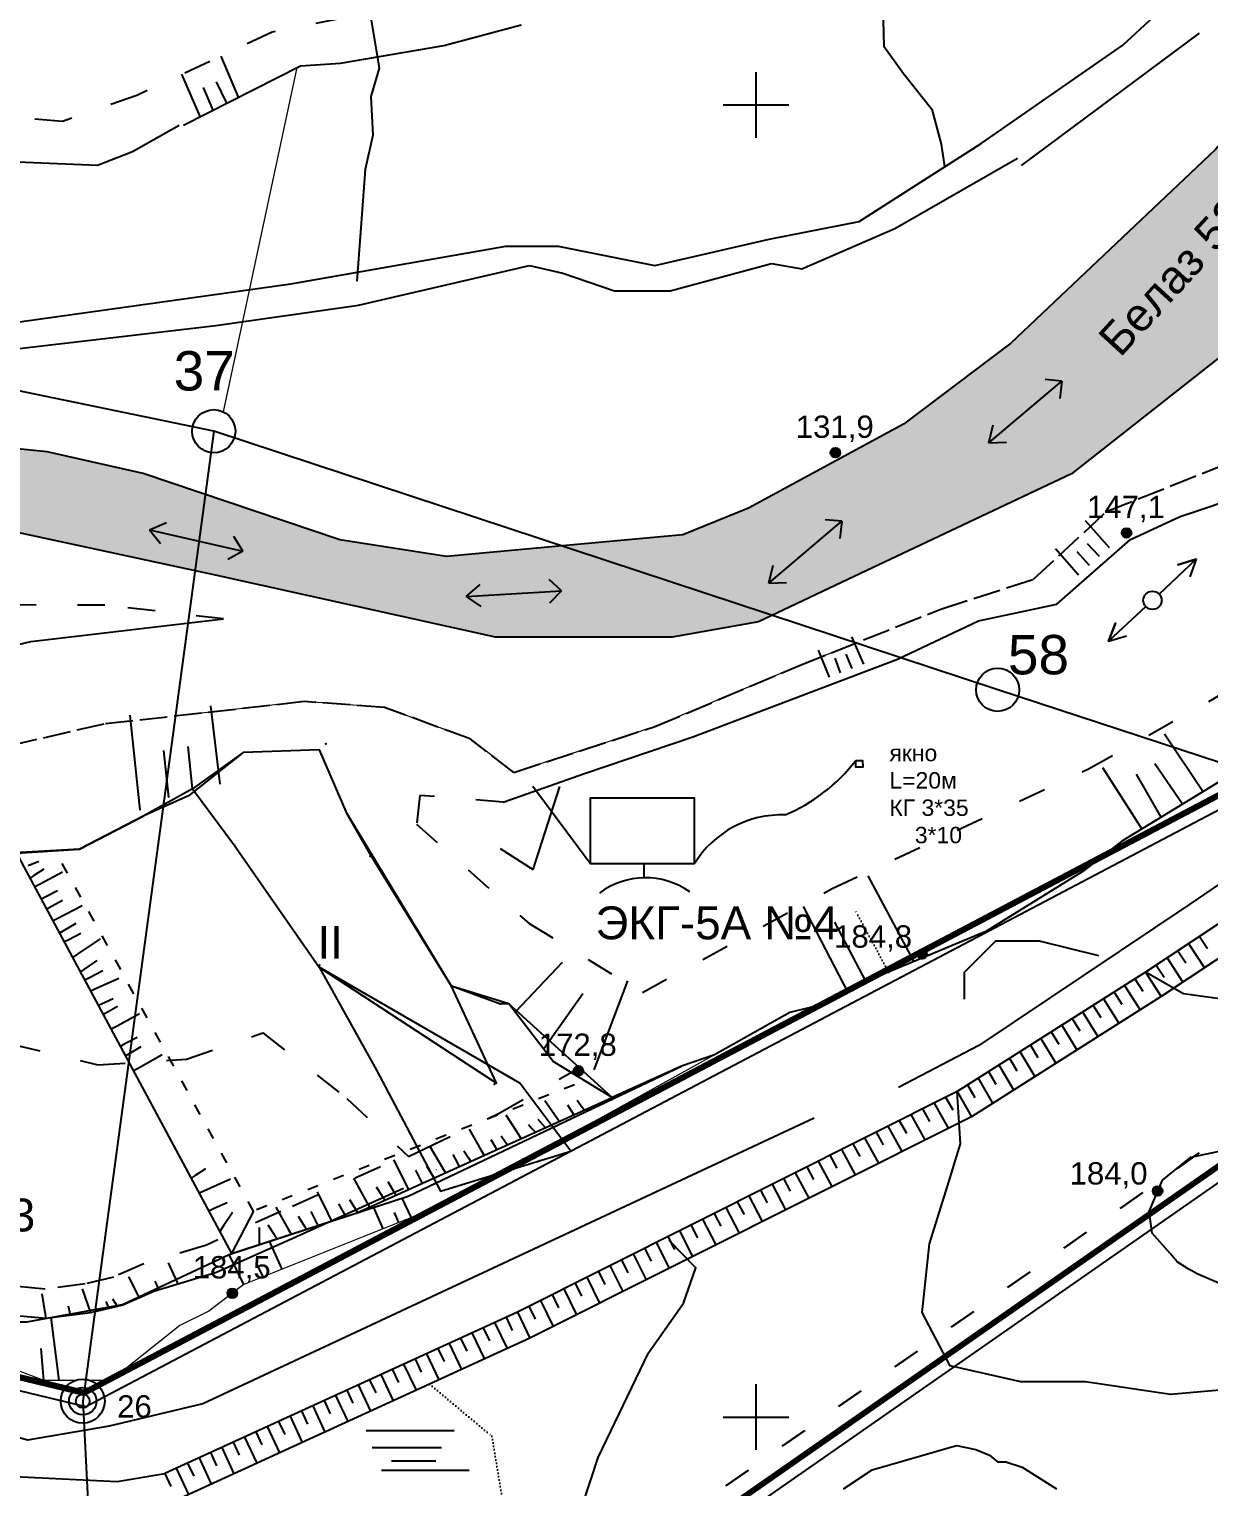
# Model space of a CAD drawing. Header units: millimetres. Extents: x 6243 to 9314, y 4730 to 7085.
# Drawn here: x 7089.2 to 7269, y 5189.4 to 5411.5 of the extents above; entities that cross this region are included whole.
import ezdxf

# ---------------------------------------------------------------- set-up
doc = ezdxf.new("R2010")
doc.units = ezdxf.units.MM
doc.header["$LTSCALE"] = 0.7
for name, pattern in [('ACAD_ISO02W100', [15, 12, -3]), ('ACAD_ISO03W100', [30, 12, -18]), ('ACAD_ISO07W100', [3, 0, -3])]:
    doc.linetypes.add(name, pattern=pattern)
for name, color, linetype in [('болото', 84, 'Continuous'), ('відм', 14, 'Continuous'), ('горизонталі', 22, 'Continuous'), ('горный отвод', 7, 'Continuous'), ('земельный отвод', 7, 'Continuous'), ('Откос', 7, 'Continuous'), ('Пикет', 7, 'Continuous'), ('свердловини', 7, 'Continuous'), ('чорн', 255, 'Continuous'), ('штриховка', 7, 'Continuous')]:
    doc.layers.add(name, color=color, linetype=linetype)
doc.styles.get("Standard").update_dxf_attribs({"font": 'arial.ttf'})

# ---------------------------------------------------------------- blocks, each defined once
blk = doc.blocks.new('2')
at = {"layer": 'чорн', "color": 7, "ltscale": 0.2, "transparency": 33554687}
for points in [[(5384.23, 2474.06), (5382.07, 2477.27), (5383.33, 2476.55), (5382.07, 2477.27), (5382.25, 2475.85)], [(5385.02, 2472.91), (5387.23, 2469.73), (5387.02, 2471.17), (5387.23, 2469.73), (5385.97, 2470.41)]]:
    blk.add_lwpolyline(points, dxfattribs=at)
blk.add_circle((5384.63, 2473.49), 0.697, dxfattribs=at)

msp = doc.modelspace()

# ---------------------------------------------------------------- hatches: boundary and pattern name
at = {"ltscale": 0.2, "true_color": 0x000000}
h = msp.add_hatch(color=18, dxfattribs=at)
h.dxf.hatch_style = 1
h.paths.add_polyline_path([(7248.08, 5343.75), (7275.76, 5365.57), (7301.13, 5394.98), (7314.64, 5415.63), (7319.12, 5426.9, -0.307161), (7318.66, 5427.58, -0.530033), (7319.67, 5428.26), (7320.38, 5430.06), (7322.41, 5442.14), (7319.66, 5454.15), (7305.69, 5481.46), (7296.06, 5501.6), (7289.2, 5527.29), (7284.78, 5555.19), (7284.79, 5563.13), (7272.37, 5556.78), (7273.1, 5550.05), (7275.66, 5533.22), (7278.49, 5517.85), (7284.48, 5493.86), (7291.31, 5475.29), (7297.51, 5463.31), (7299.18, 5460.09), (7303.32, 5455.83), (7305.18, 5449.2), (7303.41, 5439.24), (7297.69, 5428.01), (7292.12, 5418.44), (7269.99, 5393.15), (7238.86, 5363.66), (7222.49, 5351.32), (7198.84, 5338.51), (7188.87, 5334.47), (7170.35, 5332.79), (7202.47, 5322.19), (7215.91, 5328.55)])
h.paths.add_polyline_path([(7284.79, 5563.13), (7284.79, 5565.46), (7271.94, 5560.79), (7272.37, 5556.78)])
h.paths.add_polyline_path([(7256.3, 5358.17), (7298.73, 5404.62), (7291.12, 5411.57), (7248.69, 5365.12)], flags=24)
h.paths.add_polyline_path([(7311.99, 5427.98), (7325.57, 5427.97), (7325.58, 5434.97), (7312, 5434.99)], flags=9)
h = msp.add_hatch(color=18, dxfattribs=at)
h.dxf.hatch_style = 1
h.paths.add_polyline_path([(7010.31, 5357.16), (6974.18, 5367.8), (6943.82, 5383.29), (6940.64, 5386.14), (6915.14, 5391.14), (6913.96, 5391.37), (6919.22, 5387.47), (6965.72, 5363.78), (7002.83, 5347.67), (7047.32, 5334.91), (7087, 5334.91), (7114.49, 5329.01), (7116.06, 5340.64), (7106.58, 5343.83), (7091.96, 5347.13), (7073.32, 5348.98), (7060.83, 5347.56), (7045.81, 5346.86)])
h.paths.add_polyline_path([(7170.35, 5332.79), (7163.29, 5332.14), (7152.82, 5331.18), (7136.59, 5333.73), (7116.06, 5340.64), (7114.49, 5329.01), (7117.65, 5328.33), (7160.31, 5318.89), (7187.24, 5318.88), (7200.39, 5321.21), (7202.47, 5322.19)])
at = {"layer": 'відм', "linetype": 'ACAD_ISO07W100', "ltscale": 0.2, "true_color": 0x000000}
h = msp.add_hatch(color=18, dxfattribs=at)
h.dxf.hatch_style = 1
h.paths.add_polyline_path([(7226.04, 5270.55, 1), (7224.57, 5270.55, 1)])
at = {"layer": 'відм', "ltscale": 0.2, "true_color": 0x000000}
h = msp.add_hatch(color=18, dxfattribs=at)
h.dxf.hatch_style = 1
h.paths.add_polyline_path([(7261.93, 5234.45, 1), (7260.47, 5234.45, 1)])
at = {"layer": 'чорн', "ltscale": 0.2, "true_color": 0x000000}
h = msp.add_hatch(color=18, dxfattribs=at)
h.dxf.hatch_style = 1
h.paths.add_polyline_path([(7212.83, 5346.99, 1), (7211.37, 5346.99, 1)])
h = msp.add_hatch(color=18, dxfattribs=at)
h.dxf.hatch_style = 1
h.paths.add_polyline_path([(7257.21, 5334.76, 1), (7255.74, 5334.76, 1)])
h = msp.add_hatch(color=18, dxfattribs=at)
h.dxf.hatch_style = 1
h.paths.add_polyline_path([(7173.67, 5252.78, 1), (7172.2, 5252.78, 1)])
h = msp.add_hatch(color=18, dxfattribs=at)
h.dxf.hatch_style = 1
h.paths.add_polyline_path([(7120.92, 5218.86, 1), (7119.46, 5218.86, 1)])

# ---------------------------------------------------------------- linework, layer by layer
at = {"layer": 'болото', "color": 18, "ltscale": 0.2, "true_color": 0x000000}
for p, q in [((7140.6, 5197.93), (7154.01, 5197.92)), ((7141.52, 5195.35), (7152.09, 5195.35)), ((7144.43, 5193.31), (7151.23, 5193.3)), ((7142.9, 5191.89), (7156.31, 5191.89))]:
    msp.add_line(p, q, dxfattribs=at)
at = {"layer": 'болото', "color": 18, "linetype": 'ACAD_ISO07W100', "lineweight": 25, "ltscale": 0.2, "true_color": 0x000000}
msp.add_lwpolyline([(7150.26, 5205.02), (7159.75, 5197.08), (7164.46, 5168.69), (7174, 5153.92), (7200.06, 5141.56), (7203.46, 5137.17), (7185.05, 5115.76), (7174.56, 5107.42), (7158.41, 5089.31), (7152.75, 5108.93), (7136.6, 5139.36), (7130.28, 5146.91), (7119.1, 5149.02), (7109.28, 5154.21), (7100.7, 5167.7), (7091.15, 5181.5), (7075.67, 5170.85), (7068.59, 5164.72), (7064.43, 5170.85), (7059.25, 5188.96), (7034.12, 5205.35), (7031.37, 5220.31)], dxfattribs=at)
at = {"layer": 'відм', "color": 18, "ltscale": 0.2, "true_color": 0x000000}
for centre in [(7225.31, 5270.55), (7261.2, 5234.45)]:
    msp.add_circle(centre, 0.733, dxfattribs=at)
at = {"layer": 'горизонталі', "color": 18, "ltscale": 0.15, "true_color": 0x000000}
msp.add_lwpolyline([(7252.24, 5270.29), (7243.18, 5272.53), (7236.51, 5272.54), (7231.73, 5267.76), (7231.73, 5263.7)], dxfattribs=at)
at = {"layer": 'горизонталі', "color": 18, "true_color": 0x000000}
for points in [[(7271.05, 5263.69), (7265.16, 5264.52), (7259.34, 5267.8)], [(7272.44, 5204.22), (7263.18, 5203.43), (7250.19, 5205.38), (7240.37, 5205.38), (7229.61, 5207.8), (7225.31, 5215.91), (7226.43, 5226.41), (7229.2, 5235.2), (7231.14, 5241.64), (7230.66, 5249.63)], [(7271.25, 5220.12), (7267.31, 5221.78), (7265.85, 5222.61), (7264.19, 5223.65), (7263.16, 5224.89), (7260.39, 5228.01), (7259.93, 5231.33), (7261.97, 5236.12), (7266.25, 5239.62), (7272.81, 5240.98)], [(7201.45, 5173.25), (7202.77, 5174.3), (7201.45, 5173.25), (7201.11, 5170.15), (7198.83, 5164.13), (7196.75, 5161.64), (7188.87, 5157.7), (7181.46, 5157.57), (7177.65, 5157.55), (7172.1, 5161.71), (7170.24, 5169.63), (7172.22, 5182.57), (7175.95, 5193.82), (7183.64, 5209.78), (7188.95, 5217.37), (7190.81, 5222.72), (7186.79, 5226.91)], [(7213.35, 5189.03), (7217.71, 5191.93), (7230.58, 5195.66), (7233.48, 5195.04), (7235.56, 5194.21), (7236.8, 5193.17), (7238.05, 5193.17), (7240.54, 5192.34), (7245.79, 5189.04)]]:
    msp.add_lwpolyline(points, dxfattribs=at)
at = {"layer": 'горный отвод', "color": 18, "ltscale": 0.2, "true_color": 0x000000}
for points in [[(7101.75, 5118.13), (6763.7, 5216.95), (6669.54, 5363.81), (6703.57, 5437.88), (6904.12, 5595.57), (6921.23, 6210.33), (7090.25, 6238.81), (7199.86, 6190.22), (7293.11, 6086.23), (7361.1, 6123.46), (7378.12, 6087.96), (7340.09, 6060.82), (7338.46, 5566.72), (7475, 5378.32), (7101.75, 5118.13)], [(7371.91, 5668.57), (7363.94, 5566.46), (7445.48, 5414.32), (7419.57, 5371.06), (7097.86, 5201.57), (6812.43, 5270.41), (6703.57, 5437.88), (6918.96, 5598.23), (6916.57, 5727.78)], [(7370.03, 5670.34), (7361.89, 5566.02), (7443.17, 5414.37), (7418.13, 5372.58), (7097.59, 5203.71), (6813.68, 5272.18), (6706.28, 5437.39), (6920.99, 5597.24), (6918.58, 5727.75)], [(7370.03, 5670.34), (7361.89, 5566.02), (7443.17, 5414.37), (7418.13, 5372.58), (7097.59, 5203.71), (6813.68, 5272.18), (6706.28, 5437.39), (6920.99, 5597.24), (6918.58, 5727.75)], [(7370.03, 5670.33), (7361.89, 5566.03), (7443.17, 5414.37), (7418.14, 5372.57), (7097.59, 5203.7), (6813.68, 5272.17), (6706.28, 5437.39), (6920.99, 5597.24), (6918.57, 5727.75)], [(7370.03, 5670.34), (7361.89, 5566.02), (7443.16, 5414.37), (7418.13, 5372.58), (7097.59, 5203.71), (6813.68, 5272.18), (6706.29, 5437.39), (6920.99, 5597.24), (6918.58, 5727.75)]]:
    msp.add_lwpolyline(points, dxfattribs=at)
at = {"layer": 'горный отвод', "color": 18, "lineweight": 200, "ltscale": 0.2, "true_color": 0x000000}
msp.add_lwpolyline([(7101.39, 5120.34), (6764.99, 5218.68), (6671.84, 5363.97), (6705.21, 5436.59), (6906.11, 5594.56), (6923.21, 6208.61), (7089.99, 6236.71), (7198.64, 6188.54), (7292.67, 6083.68), (7360.2, 6120.66), (7375.56, 6088.62), (7338.07, 6061.87), (7336.43, 5566.06), (7472.15, 5378.8)], close=True, dxfattribs=at)
msp.add_lwpolyline([(7370.03, 5670.33), (7361.89, 5566.03), (7443.17, 5414.37), (7418.14, 5372.57), (7097.59, 5203.7), (6813.68, 5272.17), (6706.28, 5437.39), (6920.99, 5597.24), (6918.57, 5727.75)], dxfattribs=at)
at = {"layer": 'горный отвод', "color": 18, "ltscale": 0.2, "true_color": 0x000000}
for radius in [3.35, 1.04]:
    msp.add_circle((7097.39, 5202.42), radius, dxfattribs=at)
at = {"layer": 'земельный отвод', "color": 18, "true_color": 0x000000}
msp.add_circle((7097.39, 5202.42), 2.09, dxfattribs=at)
at = {"layer": 'Откос', "color": 18, "ltscale": 0.15, "true_color": 0x000000}
for p, q in [((7267.58, 5273.26), (7268.79, 5271.42)), ((7264.29, 5271.08), (7265.49, 5269.23)), ((7265.93, 5272.17), (7268.35, 5268.48)), ((7260.99, 5268.89), (7262.19, 5267.04)), ((7262.64, 5269.99), (7265.05, 5266.29)), ((7257.75, 5266.79), (7258.94, 5264.93)), ((7259.34, 5267.8), (7261.74, 5264.1)), ((7259.34, 5267.8), (7261.74, 5264.1)), ((7252.97, 5263.76), (7255.32, 5260.03)), ((7254.56, 5264.77), (7255.74, 5262.91)), ((7256.15, 5265.78), (7258.53, 5262.06)), ((7249.78, 5261.74), (7252.11, 5257.99)), ((7251.37, 5262.75), (7252.54, 5260.88)), ((7246.59, 5259.73), (7248.89, 5255.96)), ((7248.19, 5260.73), (7249.34, 5258.85)), ((7243.41, 5257.71), (7245.68, 5253.92)), ((7245, 5258.72), (7246.14, 5256.83)), ((7240.22, 5255.69), (7242.47, 5251.89)), ((7241.81, 5256.7), (7242.94, 5254.8)), ((7235.44, 5252.66), (7236.55, 5250.75)), ((7237.03, 5253.67), (7239.26, 5249.85)), ((7238.63, 5254.68), (7239.75, 5252.77)), ((7232.25, 5250.64), (7233.35, 5248.72)), ((7233.84, 5251.65), (7236.05, 5247.82)), ((7228.89, 5248.75), (7229.98, 5246.82)), ((7230.66, 5249.63), (7232.83, 5245.78)), ((7230.66, 5249.63), (7232.83, 5245.78)), ((7223.6, 5246.09), (7225.75, 5242.23)), ((7225.37, 5246.98), (7226.44, 5245.05)), ((7227.13, 5247.86), (7229.29, 5244.01)), ((7220.07, 5244.32), (7222.21, 5240.45)), ((7221.84, 5245.21), (7222.91, 5243.27)), ((7214.78, 5241.66), (7215.84, 5239.72)), ((7216.55, 5242.55), (7218.67, 5238.67)), ((7218.31, 5243.43), (7219.37, 5241.5)), ((7211.25, 5239.89), (7212.3, 5237.95)), ((7213.02, 5240.78), (7215.13, 5236.9)), ((7205.96, 5237.24), (7208.04, 5233.34)), ((7207.73, 5238.12), (7208.77, 5236.18)), ((7209.49, 5239.01), (7211.58, 5235.12)), ((7202.44, 5235.47), (7204.5, 5231.56)), ((7204.2, 5236.35), (7205.23, 5234.4)), ((7197.14, 5232.81), (7198.17, 5230.85)), ((7198.91, 5233.7), (7200.96, 5229.79)), ((7200.67, 5234.58), (7201.7, 5232.63)), ((7193.62, 5231.04), (7194.63, 5229.08)), ((7195.38, 5231.93), (7197.42, 5228.01)), ((7188.32, 5228.39), (7190.33, 5224.45)), ((7190.09, 5229.27), (7191.1, 5227.31)), ((7191.85, 5230.16), (7193.87, 5226.23)), ((7184.8, 5226.62), (7186.79, 5222.68)), ((7186.56, 5227.5), (7187.56, 5225.53)), ((7179.5, 5223.96), (7180.49, 5221.99)), ((7181.27, 5224.85), (7183.25, 5220.9)), ((7183.03, 5225.73), (7184.03, 5223.76)), ((7175.98, 5222.19), (7176.96, 5220.21)), ((7177.74, 5223.07), (7179.71, 5219.12)), ((7170.69, 5219.53), (7172.62, 5215.57)), ((7172.45, 5220.42), (7173.42, 5218.44)), ((7174.21, 5221.3), (7176.16, 5217.34)), ((7167.16, 5217.76), (7169.08, 5213.79)), ((7168.92, 5218.65), (7169.89, 5216.66)), ((7161.9, 5215.2), (7162.85, 5213.21)), ((7163.63, 5215.99), (7165.54, 5212.01)), ((7163.63, 5215.99), (7165.54, 5212.01)), ((7165.39, 5216.88), (7166.35, 5214.89)), ((7156.7, 5212.82), (7158.6, 5208.83)), ((7158.43, 5213.61), (7159.38, 5211.62)), ((7160.16, 5214.41), (7162.07, 5210.42)), ((7151.5, 5210.44), (7152.45, 5208.45)), ((7153.23, 5211.23), (7155.13, 5207.25)), ((7154.97, 5212.03), (7155.92, 5210.03)), ((7148.04, 5208.85), (7148.98, 5206.86)), ((7149.77, 5209.65), (7151.66, 5205.66)), ((7142.84, 5206.47), (7144.72, 5202.48)), ((7144.57, 5207.27), (7145.51, 5205.27)), ((7146.3, 5208.06), (7148.19, 5204.07)), ((7137.64, 5204.09), (7138.58, 5202.09)), ((7139.37, 5204.89), (7141.25, 5200.89)), ((7141.11, 5205.68), (7142.05, 5203.68)), ((7132.44, 5201.71), (7134.31, 5197.71)), ((7134.17, 5202.51), (7135.11, 5200.51)), ((7135.91, 5203.3), (7137.78, 5199.3)), ((7127.24, 5199.33), (7128.17, 5197.33)), ((7128.98, 5200.13), (7130.84, 5196.12)), ((7130.71, 5200.92), (7131.64, 5198.92)), ((7123.78, 5197.75), (7124.71, 5195.74)), ((7125.51, 5198.54), (7127.37, 5194.54)), ((7118.58, 5195.37), (7120.43, 5191.36)), ((7120.31, 5196.16), (7121.24, 5194.16)), ((7122.05, 5196.95), (7123.9, 5192.95)), ((7113.38, 5192.99), (7114.3, 5190.98)), ((7115.12, 5193.78), (7116.96, 5189.77)), ((7116.85, 5194.57), (7117.77, 5192.57)), ((7109.92, 5191.4), (7110.84, 5189.39)), ((7111.65, 5192.19), (7113.49, 5188.18))]:
    msp.add_line(p, q, dxfattribs=at)
at = {"layer": 'Пикет', "color": 18, "ltscale": 0.2, "true_color": 0x000000}
for p in [(7134.43, 5302.63), (7120.52, 5287.18), (7141.22, 5285.51), (7133.47, 5268.88), (7153.76, 5265.65), (7161.04, 5262.99), (7160.13, 5250.73), (7167.01, 5239.05)]:
    msp.add_point(p, dxfattribs=at)
at = {"layer": 'свердловини', "color": 18, "ltscale": 0.5, "true_color": 0x000000}
for p, q in [((7117.36, 5350.26), (6980.94, 5378.5)), ((7117.36, 5350.26), (7097.39, 5202.42)), ((7236.85, 5310.85), (7117.36, 5350.26)), ((7097.39, 5202.42), (7101.46, 5121.03))]:
    msp.add_line(p, q, dxfattribs=at)
at = {"layer": 'свердловини', "color": 18, "linetype": 'ACAD_ISO03W100', "lineweight": 30, "ltscale": 0.5, "true_color": 0x000000}
msp.add_lwpolyline([(6710, 5436.7), (6672.97, 5363.75), (6765.55, 5219.44), (7100.96, 5123.03), (7465.14, 5379.32), (7330.21, 5564.54), (7327.8, 6028.9)], dxfattribs=at)
at = {"layer": 'свердловини', "color": 18, "ltscale": 0.5, "true_color": 0x000000}
msp.add_lwpolyline([(7347.98, 5274.4), (7236.85, 5310.85)], dxfattribs=at)
at = {"layer": 'свердловини', "color": 18, "true_color": 0x000000}
for centre in [(7117.36, 5350.26), (7236.82, 5310.85)]:
    msp.add_circle(centre, 3.29, dxfattribs=at)
at = {"layer": 'чорн', "color": 18, "ltscale": 0.15, "true_color": 0x000000}
for p, q in [((7152.44, 5409.04), (7164.23, 5412.21)), ((7240.46, 5390.75), (7267.59, 5410.91)), ((7136.69, 5406.37), (7152.44, 5409.04)), ((7112.75, 5396.92), (7130.59, 5405.97)), ((7130.59, 5405.97), (7136.69, 5406.37)), ((7104.98, 5392.9), (7112.09, 5396.92)), ((7099.65, 5390.79), (7104.98, 5392.9)), ((7087.47, 5391.32), (7099.65, 5390.79)), ((7221.17, 5381.16), (7239.83, 5391.87)), ((7206.97, 5375.03), (7221.17, 5381.16)), ((7139.4, 5369.45), (7165.49, 5375.54)), ((7165.49, 5375.54), (7170.57, 5374.34)), ((7186.92, 5371.68), (7202.35, 5375.81)), ((7202.35, 5375.81), (7206.97, 5375.03)), ((7170.57, 5374.34), (7178.43, 5371.68)), ((7178.43, 5371.68), (7186.92, 5371.68)), ((7117.69, 5366.36), (7139.4, 5369.45)), ((7085.99, 5362.65), (7117.69, 5366.36)), ((7275.76, 5365.57), (7248.08, 5343.75)), ((7248.08, 5343.75), (7215.91, 5328.55)), ((7117.65, 5328.33), (7087, 5334.91)), ((7160.31, 5318.89), (7117.65, 5328.33)), ((7215.91, 5328.55), (7200.39, 5321.21)), ((7348.35, 5326.81), (7259.34, 5267.8)), ((7350.98, 5323.26), (7261.74, 5264.1)), ((7200.39, 5321.21), (7187.24, 5318.88)), ((7187.24, 5318.88), (7160.31, 5318.89)), ((7259.34, 5267.8), (7230.66, 5249.63)), ((7261.74, 5264.1), (7232.83, 5245.78)), ((7230.66, 5249.63), (7163.63, 5215.99)), ((7232.83, 5245.78), (7165.54, 5212.01)), ((7163.63, 5215.99), (7109.92, 5191.4)), ((7165.54, 5212.01), (7111.76, 5187.39))]:
    msp.add_line(p, q, dxfattribs=at)
at = {"layer": 'чорн', "color": 18, "lineweight": 0, "ltscale": 0.2, "true_color": 0x000000}
for p, q in [((7164.23, 5412.21), (7152.44, 5409.04)), ((7152.44, 5409.04), (7136.69, 5406.37)), ((7130.59, 5405.97), (7130.04, 5405.69)), ((7136.69, 5406.37), (7130.59, 5405.97)), ((7130.04, 5405.69), (7118.8, 5353.22)), ((7114.14, 5350.93), (7062.16, 5361.69)), ((7274.63, 5340.6), (7264.66, 5337.25)), ((7264.66, 5337.25), (7257.07, 5333.75)), ((7257.07, 5333.75), (7245.83, 5323.92)), ((7259.34, 5267.8), (7348.35, 5326.81)), ((7245.83, 5323.92), (7233.92, 5321.35)), ((7233.92, 5321.35), (7222.03, 5315.74)), ((7215.24, 5317.98), (7206.65, 5314.54)), ((7233.7, 5311.89), (7215.24, 5317.98)), ((7222.03, 5315.74), (7233.7, 5311.89)), ((7339.79, 5315.84), (7261.74, 5264.1)), ((7206.65, 5314.54), (7184.5, 5305.22)), ((7131.13, 5309.04), (7111.5, 5306.83)), ((7143.4, 5308.16), (7131.13, 5309.04)), ((7156.46, 5303.35), (7143.4, 5308.16)), ((7111.5, 5306.83), (7109.62, 5292.93)), ((7184.5, 5305.22), (7163.08, 5298.26)), ((7163.08, 5298.26), (7156.46, 5303.35)), ((7255.75, 5287.78), (7275.41, 5299.79)), ((7275.41, 5299.79), (7255.75, 5287.78)), ((7109.62, 5292.93), (7113.53, 5294.67)), ((7249.84, 5283.19), (7255.75, 5287.78)), ((7255.75, 5287.78), (7249.84, 5283.19)), ((7235.01, 5274.03), (7249.84, 5283.19)), ((7249.84, 5283.19), (7235.01, 5274.03)), ((7225.96, 5270.22), (7235.01, 5274.03)), ((7235.01, 5274.03), (7225.96, 5270.22)), ((7218.12, 5266.92), (7225.08, 5269.85)), ((7225.08, 5269.85), (7218.12, 5266.92)), ((7210.96, 5263.06), (7218.12, 5266.92)), ((7218.12, 5266.92), (7210.96, 5263.06)), ((7230.66, 5249.63), (7259.34, 5267.8)), ((7261.74, 5264.1), (7232.83, 5245.78)), ((7193.69, 5255.21), (7205.15, 5261.66)), ((7205.15, 5261.66), (7193.69, 5255.21)), ((7205.15, 5261.66), (7210.96, 5263.06)), ((7210.96, 5263.06), (7205.15, 5261.66)), ((7193.69, 5255.21), (7152.6, 5232.39)), ((7188.67, 5253.5), (7193.69, 5255.21)), ((7193.69, 5255.21), (7188.67, 5253.5)), ((7188.67, 5253.5), (7188.67, 5253.5)), ((7188.67, 5253.5), (7188.67, 5253.5)), ((7172.15, 5252.55), (7172.23, 5252.58)), ((7163.63, 5215.99), (7230.66, 5249.63)), ((7232.83, 5245.78), (7165.54, 5212.01)), ((7151.27, 5237.73), (7151.33, 5237.7)), ((7152.6, 5232.39), (7145.56, 5229.63)), ((7145.56, 5229.63), (7121.92, 5220.19)), ((7121.92, 5220.19), (7120.77, 5219.31)), ((7119.61, 5218.42), (7116.6, 5216.12)), ((7109.92, 5191.4), (7163.63, 5215.99)), ((7116.6, 5216.12), (7112.21, 5213.94)), ((7112.21, 5213.94), (7101.69, 5205.59)), ((7165.54, 5212.01), (7113.49, 5188.18)), ((7091.46, 5205.59), (7080.7, 5209.68)), ((7096.29, 5205.59), (7091.46, 5205.59)), ((7101.69, 5205.59), (7098.49, 5205.59)), ((7085.98, 5191), (7102.66, 5190.15)), ((7102.66, 5190.15), (7085.98, 5191)), ((7102.66, 5190.15), (7109.92, 5191.4)), ((7109.92, 5191.4), (7102.66, 5190.15)), ((7111.65, 5192.19), (7109.92, 5191.4)), ((7113.49, 5188.18), (7111.65, 5192.19))]:
    msp.add_line(p, q, dxfattribs=at)
at = {"layer": 'чорн', "color": 18, "ltscale": 0.2, "true_color": 0x000000}
for p, q in [((7199.99, 5404.99), (7199.99, 5394.99)), ((7194.99, 5399.99), (7204.99, 5399.99)), ((7194.99, 5399.99), (7194.99, 5399.99)), ((7194.99, 5399.99), (7199.99, 5399.99)), ((7090.68, 5284.68), (7089.08, 5284.01)), ((7089.95, 5282.52), (7089.37, 5282.14)), ((7091.44, 5283.49), (7089.95, 5282.52)), ((7094.31, 5283.06), (7090.9, 5281.24)), ((7090.9, 5281.24), (7090.08, 5280.81)), ((7093.53, 5280.21), (7091.58, 5279.18)), ((7091.58, 5279.18), (7091.09, 5278.93)), ((7092.71, 5277.86), (7091.9, 5277.42)), ((7094.31, 5278.72), (7092.71, 5277.86)), ((7097.28, 5277.93), (7093.51, 5275.94)), ((7093.51, 5275.94), (7092.87, 5275.61)), ((7096.36, 5275.21), (7094.35, 5274.04)), ((7094.35, 5274.04), (7093.87, 5273.76)), ((7095.27, 5272.76), (7094.59, 5272.42)), ((7097.09, 5273.69), (7095.27, 5272.76)), ((7100.06, 5272.87), (7096.63, 5270.59)), ((7096.63, 5270.59), (7095.85, 5270.06)), ((7097.56, 5268.21), (7097.04, 5267.85)), ((7099.55, 5269.6), (7097.56, 5268.21)), ((7098.43, 5266.94), (7097.73, 5266.57)), ((7100.47, 5268), (7098.43, 5266.94)), ((7102.89, 5266.83), (7099.11, 5265.14)), ((7099.11, 5265.14), (7098.61, 5264.92)), ((7102.02, 5263.75), (7100.23, 5262.91)), ((7100.23, 5262.91), (7099.8, 5262.71)), ((7100.93, 5261.58), (7100.53, 5261.35)), ((7102.7, 5262.58), (7100.93, 5261.58)), ((7106.04, 5261.47), (7102.62, 5259.58)), ((7102.62, 5259.58), (7101.74, 5259.1)), ((7105.69, 5257.87), (7103.73, 5256.81)), ((7103.73, 5256.81), (7103.14, 5256.49)), ((7103.73, 5256.81), (7103.73, 5256.81)), ((7104.21, 5255.2), (7103.92, 5255.03)), ((7106.23, 5256.41), (7104.21, 5255.2)), ((7109.49, 5255.19), (7105.73, 5253.08)), ((7105.73, 5253.08), (7105.14, 5252.75)), ((7167.84, 5248.25), (7169.71, 5245.55)), ((7172.75, 5248.28), (7173.5, 5247.24)), ((7161.87, 5246.04), (7163.79, 5243.08)), ((7171.26, 5247.56), (7171.89, 5246.61)), ((7171.89, 5246.61), (7172.26, 5246.05)), ((7173.5, 5247.24), (7173.84, 5246.77)), ((7156.27, 5243.88), (7158.08, 5240.75)), ((7165.34, 5244.6), (7165.86, 5244)), ((7165.86, 5244), (7166.38, 5243.4)), ((7166.75, 5245.38), (7167.53, 5244.52)), ((7167.53, 5244.52), (7167.91, 5244.09)), ((7169.71, 5245.55), (7170.05, 5245.05)), ((7159.57, 5242.28), (7160.26, 5241.16)), ((7161.15, 5242.85), (7161.81, 5241.91)), ((7161.81, 5241.91), (7162.12, 5241.47)), ((7163.79, 5243.08), (7164.22, 5242.42)), ((7150.26, 5241.35), (7152.36, 5237.71)), ((7153.8, 5240.01), (7154.55, 5238.57)), ((7155.47, 5240.58), (7156.18, 5239.52)), ((7156.18, 5239.52), (7156.56, 5238.96)), ((7158.08, 5240.75), (7158.59, 5239.88)), ((7160.26, 5241.16), (7160.52, 5240.75)), ((7116.11, 5237.82), (7114.55, 5236.83)), ((7144.73, 5239.18), (7146.52, 5235.69)), ((7148.11, 5237.65), (7148.83, 5236.19)), ((7149.8, 5238.29), (7150.61, 5236.97)), ((7152.36, 5237.71), (7152.66, 5237.2)), ((7154.55, 5238.57), (7154.77, 5238.15)), ((7114.55, 5236.83), (7113.91, 5236.42)), ((7119.89, 5236.26), (7115.83, 5234.44)), ((7138.65, 5236.4), (7140.67, 5232.71)), ((7142.12, 5235.1), (7143, 5233.77)), ((7143.91, 5235.89), (7144.79, 5234.33)), ((7146.52, 5235.69), (7146.85, 5235.06)), ((7146.85, 5235.06), (7147.05, 5234.67)), ((7148.83, 5236.19), (7149.12, 5235.6)), ((7150.61, 5236.97), (7150.94, 5236.42)), ((7115.83, 5234.44), (7115.14, 5234.13)), ((7119.41, 5232.66), (7117.53, 5231.81)), ((7133.12, 5234.33), (7134.74, 5231.01)), ((7138.03, 5233.16), (7138.97, 5231.66)), ((7140.67, 5232.71), (7141.08, 5231.97)), ((7143, 5233.77), (7143.48, 5233.05)), ((7144.79, 5234.33), (7145.1, 5233.78)), ((7117.53, 5231.81), (7116.61, 5231.39)), ((7120.2, 5231.15), (7118.87, 5229.14)), ((7123.4, 5231.39), (7120.08, 5224.91)), ((7126.82, 5231.97), (7128.72, 5228.65)), ((7130.23, 5230.64), (7131.22, 5229)), ((7132.16, 5231.35), (7132.98, 5229.68)), ((7134.74, 5231.01), (7135.3, 5229.85)), ((7136.36, 5232.51), (7137.01, 5231.32)), ((7137.01, 5231.32), (7137.43, 5230.54)), ((7138.97, 5231.66), (7139.28, 5231.16)), ((7118.87, 5229.14), (7118.28, 5228.26)), ((7124.29, 5228.88), (7124.29, 5226.28)), ((7125.62, 5229.28), (7126.56, 5227.83)), ((7128.72, 5228.65), (7129.17, 5227.86)), ((7131.22, 5229), (7131.46, 5228.6)), ((7132.98, 5229.68), (7133.23, 5229.18)), ((7126.56, 5227.83), (7127, 5227.16)), ((7110.39, 5223.52), (7111.78, 5220.52)), ((7097.29, 5219.54), (7098.6, 5215.87)), ((7104.38, 5221.35), (7105.67, 5218.78)), ((7108.39, 5220.69), (7108.93, 5219.49)), ((7108.93, 5219.49), (7108.99, 5219.35)), ((7111.78, 5220.52), (7111.91, 5220.23)), ((7091.15, 5218.76), (7091.78, 5215)), ((7100.89, 5217.59), (7101.2, 5216.9)), ((7101.93, 5218.03), (7102.37, 5217.29)), ((7102.37, 5217.29), (7102.69, 5216.74)), ((7105.67, 5218.78), (7105.99, 5218.14)), ((7095.17, 5216.93), (7095.38, 5216.02)), ((7095.38, 5216.02), (7095.5, 5215.47)), ((7101.2, 5216.9), (7101.37, 5216.54)), ((7199.99, 5204.99), (7199.99, 5194.99)), ((7194.99, 5199.99), (7204.99, 5199.99)), ((7194.99, 5199.99), (7194.99, 5199.99)), ((7194.99, 5199.99), (7199.99, 5199.99))]:
    msp.add_line(p, q, dxfattribs=at)
at = {"layer": 'чорн', "color": 18, "ltscale": 0.5, "true_color": 0x000000}
for p, q in [((7118.34, 5296.45), (7116.91, 5308.38)), ((7106.15, 5292.49), (7104.61, 5306.98)), ((7268.11, 5295.34), (7262.27, 5304.1)), ((7110.51, 5294.44), (7109.77, 5301.6)), ((7114.14, 5295.74), (7113.47, 5302.18)), ((7264.99, 5293.43), (7260.8, 5299.57)), ((7258.82, 5289.65), (7252.84, 5298.96)), ((7261.76, 5291.45), (7257.99, 5297.97)), ((7224.06, 5269.46), (7217.08, 5282.49)), ((7214.04, 5264.72), (7207.22, 5277.82)), ((7216.86, 5266.23), (7212.02, 5275.42)), ((7163.4, 5261.82), (7170.5, 5269.35)), ((7175.35, 5252.92), (7180.49, 5266.49)), ((7167.69, 5256.24), (7173.6, 5264.53)), ((7147.48, 5230.38), (7146.08, 5233.35)), ((7143.18, 5228.68), (7141.78, 5231.96)), ((7145.56, 5229.63), (7144.89, 5231.18)), ((7127.81, 5222.54), (7125.87, 5226.79)), ((7121.92, 5220.19), (7119.71, 5224.79)), ((7124.91, 5221.38), (7123.83, 5223.57)), ((7093.82, 5205.59), (7092.6, 5215.17)), ((7091.46, 5205.59), (7091.08, 5210.42))]:
    msp.add_line(p, q, dxfattribs=at)
for points in [[(7346.35, 5666.85), (7344.58, 5633.08), (7342.7, 5597.8), (7344.04, 5568.65), (7349.85, 5539.07), (7359.6, 5519.7), (7369.98, 5502.99), (7377.86, 5484.38), (7396, 5448.48), (7412.11, 5427.86), (7419.5, 5420.83), (7424.23, 5413.72), (7426.47, 5401.07), (7423.33, 5388.36), (7412.99, 5374.83), (7392.95, 5362.86), (7370.62, 5349.6), (7353.7, 5339.47), (7331.15, 5323.25), (7302.57, 5303.06), (7266.13, 5278.17), (7233.94, 5256.65), (7221.72, 5250.25)], [(7085.55, 5366.62), (7129.1, 5372.74), (7161.89, 5378.48), (7169.84, 5378.47), (7184.6, 5375.52), (7202.02, 5379.54), (7215.71, 5382.25), (7234.33, 5394.13), (7255.9, 5409.12), (7264.54, 5417.11)], [(7161.48, 5293.73), (7173.87, 5298.07), (7190.36, 5303.7), (7221.55, 5315.51), (7233.92, 5321.35), (7245.83, 5323.92), (7257.07, 5333.75), (7264.66, 5337.25), (7274.63, 5340.6), (7289.17, 5352.55), (7299.73, 5361.64), (7313.32, 5369.67), (7324.21, 5378), (7336.49, 5389.36), (7350.33, 5401.83), (7353.18, 5406.22), (7354.03, 5417.83)], [(7253.85, 5332.47), (7250.21, 5336.6)], [(7252.35, 5331.15), (7250.52, 5333.12)], [(7249.14, 5328.34), (7245.63, 5332.35)], [(7250.82, 5329.8), (7248.97, 5331.86)], [(7065.82, 5312.59), (7089.46, 5318.2), (7118.85, 5321.65)], [(7216.41, 5314.75), (7214.62, 5318.93)], [(7211.19, 5312.77), (7209.53, 5316.89)], [(7212.9, 5313.42), (7212.06, 5315.68)], [(7214.66, 5314.09), (7213.74, 5316.3)], [(7275.41, 5299.79), (7255.75, 5287.78), (7249.84, 5283.19), (7235.01, 5274.03), (7218.12, 5266.92), (7210.96, 5263.06), (7205.15, 5261.66), (7193.69, 5255.21), (7188.67, 5253.5), (7188.67, 5253.5), (7178.09, 5248.69), (7169.08, 5254.18), (7162.33, 5262.99), (7160.93, 5262.99), (7153.59, 5265.66), (7153.59, 5265.66), (7153.59, 5265.66), (7141.33, 5285.55), (7137.67, 5291.96), (7133.47, 5301.71), (7121.86, 5301.3), (7113.53, 5294.67), (7106.7, 5291.63), (7096.88, 5286.56), (7080.65, 5285.66)], [(7029.25, 5224.98), (7083.34, 5214.49), (7088.86, 5214.49), (7103.46, 5217.14), (7119.71, 5224.79), (7147, 5233.65), (7188.67, 5253.5)], [(7208.85, 5245.57), (7115.72, 5202.02), (7101.41, 5198.63), (7088.95, 5196.47), (7084.55, 5197.72), (7055.34, 5210.48), (7041.79, 5217.91)], [(7031.06, 5220.52), (7047.94, 5208.95), (7062.01, 5200.58), (7085.98, 5191), (7102.66, 5190.15), (7109.92, 5191.4)]]:
    msp.add_lwpolyline(points, dxfattribs=at)
at = {"layer": 'чорн', "color": 18, "linetype": 'ACAD_ISO03W100', "ltscale": 0.5, "true_color": 0x000000}
for points in [[(7217.02, 5437.27), (7215.24, 5437.05), (7192.72, 5433.93), (7186.66, 5431.85), (7171.53, 5420.93), (7165.29, 5417.89), (7137.02, 5413.2), (7126.26, 5411.08), (7105.62, 5401.44), (7094.29, 5397.47), (7067.59, 5399.9)], [(7161.48, 5293.73), (7148.76, 5294.75), (7148.28, 5290.35), (7165.44, 5275.22), (7182.7, 5264.7), (7211.62, 5280.58), (7250.69, 5298.8), (7271.35, 5310.41), (7299.57, 5325.53), (7320.4, 5344.88), (7343.15, 5360.96), (7368.66, 5385.84), (7377.67, 5396.03), (7380.45, 5407.92), (7372.74, 5426.46)], [(7118.85, 5321.65), (7100.78, 5323.75), (7082.02, 5323.78)]]:
    msp.add_lwpolyline(points, dxfattribs=at)
at = {"layer": 'чорн', "color": 240, "ltscale": 0.2, "true_color": 0xed1f24, "transparency": 33554687}
for points in [[(7211.76, 5436.73), (7213.57, 5428.22), (7217.93, 5423.71), (7219.3, 5416.82), (7219.49, 5408.93), (7222.46, 5404.77), (7226.78, 5399.35), (7228.2, 5394.03), (7228.71, 5390.63)], [(7141.22, 5413.9), (7142.58, 5405.61), (7141.32, 5401.3), (7141.6, 5395.38), (7140.42, 5390.17), (7139.14, 5373.11)]]:
    msp.add_lwpolyline(points, dxfattribs=at)
at = {"layer": 'чорн', "color": 18, "true_color": 0x000000}
msp.add_lwpolyline([(7292.12, 5418.44), (7269.99, 5393.15), (7238.86, 5363.66), (7222.49, 5351.32), (7198.84, 5338.51), (7188.87, 5334.47), (7163.29, 5332.14), (7152.82, 5331.18), (7136.59, 5333.73), (7106.58, 5343.83), (7091.96, 5347.13), (7073.32, 5348.98)], dxfattribs=at)
at = {"layer": 'чорн', "color": 18, "linetype": 'ACAD_ISO02W100', "ltscale": 0.5, "true_color": 0x000000}
for points in [[(7163.08, 5298.26), (7184.5, 5305.22), (7206.65, 5314.54), (7228.18, 5323.16), (7242.29, 5327.7), (7253.39, 5338), (7271.93, 5345.4), (7291.73, 5361.38), (7301.61, 5368.24), (7311.19, 5376.59), (7329.84, 5389.31), (7344.95, 5405.81), (7348.63, 5409.96), (7346.97, 5417.62)], [(7163.08, 5298.26), (7156.46, 5303.35), (7143.4, 5308.16), (7131.13, 5309.04), (7100.59, 5305.61), (7083.3, 5301.64)]]:
    msp.add_lwpolyline(points, dxfattribs=at)
at = {"layer": 'чорн', "color": 18, "ltscale": 0.2, "true_color": 0x000000}
for points in [[(7121.12, 5401.16), (7118.48, 5407.45)], [(7115.3, 5398.21), (7112.51, 5404.66)], [(7117.26, 5399.21), (7115.82, 5402.65)], [(7119.33, 5400.26), (7117.76, 5403.51)], [(7235.49, 5348.48), (7246.63, 5357.89)], [(7246.63, 5357.89), (7244.05, 5358.12)], [(7246.63, 5357.89), (7246.29, 5355.27)], [(7235.49, 5348.48), (7236.14, 5351.21)], [(7235.49, 5348.48), (7238.18, 5348.58)], [(7107.56, 5335.25), (7110.14, 5336.37)], [(7107.56, 5335.25), (7121.78, 5332)], [(7107.56, 5335.25), (7109.26, 5333.17)], [(7201.95, 5327.12), (7213.1, 5336.53)], [(7213.1, 5336.53), (7210.52, 5336.76)], [(7213.1, 5336.53), (7212.76, 5333.91)], [(7121.78, 5332), (7120.42, 5334.2)], [(7121.78, 5332), (7119.49, 5330.7)], [(7201.95, 5327.12), (7202.61, 5329.85)], [(7155.82, 5325.09), (7157.98, 5326.88)], [(7155.82, 5325.09), (7170.38, 5325.94)], [(7170.38, 5325.94), (7168.46, 5327.67)], [(7170.38, 5325.94), (7168.54, 5324.04)], [(7201.95, 5327.12), (7204.64, 5327.22)], [(7155.82, 5325.09), (7158.04, 5323.56)], [(7087.32, 5285.96), (7120.08, 5224.91), (7139.18, 5231.11), (7178.09, 5248.69), (7162.33, 5262.99), (7153.59, 5265.66), (7137.67, 5291.96), (7133.47, 5301.71), (7121.86, 5301.3), (7114.14, 5295.74), (7106.7, 5291.63)], [(7120.42, 5287.29), (7133.42, 5268.56), (7160.43, 5250.88), (7153.59, 5265.66), (7137.67, 5291.96), (7133.47, 5301.71), (7121.86, 5301.3), (7114.14, 5295.74), (7120.42, 5287.29)], [(7170.07, 5296.11), (7166.01, 5283.45), (7161.04, 5286.59)], [(7174.7, 5284.39), (7166.01, 5296.11)], [(7174.72, 5294.31), (7174.7, 5284.39), (7190.64, 5284.38), (7190.65, 5294.31), (7174.72, 5294.31), (7174.71, 5293.54)], [(7087.32, 5285.96), (7096.88, 5286.56), (7106.7, 5291.63)], [(7120.42, 5287.29), (7133.42, 5268.56)], [(7182.95, 5282.18), (7182.95, 5284.39)], [(7133.42, 5268.56), (7142.17, 5252.86), (7151.92, 5234.41), (7171.79, 5240.52), (7163.99, 5250.88), (7133.42, 5268.56)]]:
    msp.add_lwpolyline(points, dxfattribs=at)
msp.add_lwpolyline([(7215.19, 5300.06), (7216.24, 5300.06), (7216.26, 5299.03), (7215.21, 5299.03)], close=True, dxfattribs=at)
at = {"layer": 'чорн', "color": 18, "linetype": 'ACAD_ISO03W100', "ltscale": 0.2, "true_color": 0x000000}
msp.add_lwpolyline([(7172.33, 5250.63), (7123.4, 5231.39), (7093.32, 5286.13)], dxfattribs=at)
at = {"layer": 'чорн', "color": 18, "linetype": 'ACAD_ISO07W100', "ltscale": 0.2, "true_color": 0x000000}
msp.add_lwpolyline([(7220.23, 5267.81), (7215.19, 5277.09)], dxfattribs=at)
at = {"layer": 'чорн', "color": 18, "ltscale": 0.2, "true_color": 0x000000}
for centre in [(7212.1, 5346.99), (7256.47, 5334.76), (7172.94, 5252.78), (7120.19, 5218.86)]:
    msp.add_circle(centre, 0.733, dxfattribs=at)
at = {"layer": 'чорн', "color": 18, "lineweight": 0, "ltscale": 0.2, "true_color": 0x000000}
for centre, radius, start, end in [((7117.36, 5350.26), 3.29, 0, 64.1871), ((7117.36, 5350.26), 3.29, 168.3039, 180), ((7117.36, 5350.26), 3.29, 180, 0), ((7236.82, 5310.85), 3.29, 0, 161.593), ((7236.82, 5310.85), 3.29, 161.593, 180), ((7236.82, 5310.85), 3.29, 180, 0), ((7225.31, 5270.55), 0.733, 0, 180), ((7225.31, 5270.55), 0.733, 180, 252.4513), ((7225.31, 5270.55), 0.733, 333.1562, 0), ((7225.31, 5270.55), 0.733, 252.4513, 333.1562), ((7172.94, 5252.78), 0.733, 0, 180), ((7172.94, 5252.78), 0.733, 180, 196.5136), ((7172.94, 5252.78), 0.733, 280.4142, 0), ((7172.94, 5252.78), 0.733, 269.9895, 280.4142), ((7120.19, 5218.86), 0.733, 0, 37.402), ((7120.19, 5218.86), 0.733, 217.402, 0), ((7097.39, 5202.42), 3.35, 109.0803, 180), ((7097.39, 5202.42), 3.35, 0, 70.8987), ((7097.39, 5202.42), 3.35, 180, 0)]:
    msp.add_arc(centre, radius, start, end, dxfattribs=at)
at = {"layer": 'чорн', "color": 18, "ltscale": 0.2, "true_color": 0x000000}
for centre, radius, start, end in [((7194.05, 5316.34), 26.68, 292.9553, 322.408), ((7203.89, 5276.21), 15.57, 87.9385, 148.3584), ((7183.14, 5270.5), 11.69, 54.6841, 126.6921)]:
    msp.add_arc(centre, radius, start, end, dxfattribs=at)
at = {"layer": 'штриховка', "color": 18, "ltscale": 0.5, "true_color": 0x000000}
msp.add_lwpolyline([(7146.29, 5234.81), (7129.4, 5227.22), (7117.8, 5222.01), (7108.25, 5219.13), (7103.52, 5217.06), (7098.6, 5215.87), (7091.78, 5215), (7083.22, 5215.76), (7071.56, 5218.39), (7058.99, 5221.23), (7047.05, 5223.93), (7036.01, 5225.99), (7015.4, 5230.61), (7004.93, 5232.96), (6990.68, 5238.13), (6977.18, 5243.72), (6970.57, 5246.75), (6962.02, 5269.23), (6954.98, 5287.75)], dxfattribs=at)
at = {"layer": 'штриховка', "color": 18, "linetype": 'ACAD_ISO03W100', "ltscale": 0.5, "true_color": 0x000000}
for points in [[(7142.75, 5238.13), (7127.57, 5231.31), (7116.23, 5226.21), (7106.7, 5223.34), (7102.08, 5221.32), (7097.78, 5220.28), (7091.69, 5219.5), (7083.92, 5220.19), (7072.54, 5222.76), (7059.98, 5225.6), (7045.45, 5228.83), (7039.87, 5226.74), (7036.25, 5227.41), (7030.49, 5232.02), (7016.38, 5234.98), (7006.19, 5237.27), (6992.3, 5242.3), (6978.97, 5247.83), (6974.1, 5250.06), (6966.2, 5270.82), (6960.84, 5284.94)], [(6988.14, 5267.92), (6988.14, 5267.92), (6991.89, 5259.54), (6996.78, 5254.5), (7009.05, 5249.93), (7021.98, 5244.08), (7031.78, 5236.24), (7038, 5231.26), (7039.5, 5230.98), (7048.36, 5234.3), (7056.63, 5240.63), (7062.61, 5244.19), (7077.76, 5255.84), (7086.79, 5256.78), (7099.68, 5253.67), (7113.2, 5254.53), (7124.85, 5258.54), (7137.66, 5248.55), (7147.05, 5239.72), (7149.59, 5240.93), (7160.87, 5246.33), (7172.81, 5253.06)]]:
    msp.add_lwpolyline(points, dxfattribs=at)

# ---------------------------------------------------------------- block references
at = {"layer": 'чорн', "color": 18, "lineweight": -2, "true_color": 0x000000, "xscale": 1.999999999999999, "yscale": 1.999999999999999, "zscale": 1.999999999999999, "rotation": 98.6401102856929}
msp.add_blockref('2', (13769.1, -4579.39), dxfattribs=at)

# ---------------------------------------------------------------- texts
at = {"color": 18, "ltscale": 0.2, "true_color": 0x000000, "insert": (7251.8, 5364.74), "char_height": 5, "attachment_point": 1, "rotation": 47.5874}
msp.add_mtext_dynamic_manual_height_columns('{\\C256;Белаз 523,522,524}', width=62.2691, gutter_width=12.5, heights=[0], dxfattribs=at)
at = {"layer": 'свердловини', "color": 18, "ltscale": 0.5, "true_color": 0x000000}
for s, p in [('37', (7111.26, 5356.46)), ('58', (7238.39, 5313.19))]:
    msp.add_text(s, height=6, rotation=0.1269, dxfattribs=at).set_placement(p)
at = {"layer": 'чорн', "color": 18, "ltscale": 0.2, "true_color": 0x000000, "char_height": 3.4, "attachment_point": 1, "rotation": 359.9895}
for s, insert in [('131,9', (7206.06, 5352.65)), ('147,1', (7250.43, 5340.42)), ('184,8', (7211.9, 5274.94)), ('172,8', (7166.89, 5258.45)), ('184,0', (7247.79, 5238.84)), ('184,5', (7114.15, 5224.53)), ('26', (7102.63, 5203.32))]:
    msp.add_mtext_dynamic_manual_height_columns(s, width=2.4374, gutter_width=12.5, heights=[0], dxfattribs=dict(at, insert=insert))
at = {"layer": 'чорн', "color": 18, "ltscale": 0.2, "true_color": 0x000000, "attachment_point": 1}
for s, width, heights, insert, char_height in [('{\\C7;якно\\PL=20м\\PКГ 3*35\\P    3*10}', 18.9821, [0], (7220.33, 5302.46), 2.5), ('ЭКГ-5А №4', 35.169, [0], (7175.53, 5277.82), 5), ('II', 23.642, [0], (7133.17, 5274.86), 5), ('50 т.м3', 27.6922, [12.72], (7066.61, 5233.29), 5)]:
    msp.add_mtext_dynamic_manual_height_columns(s, width=width, gutter_width=12.5, heights=heights, dxfattribs=dict(at, insert=insert, char_height=char_height))

doc.saveas('drawing.dxf')
